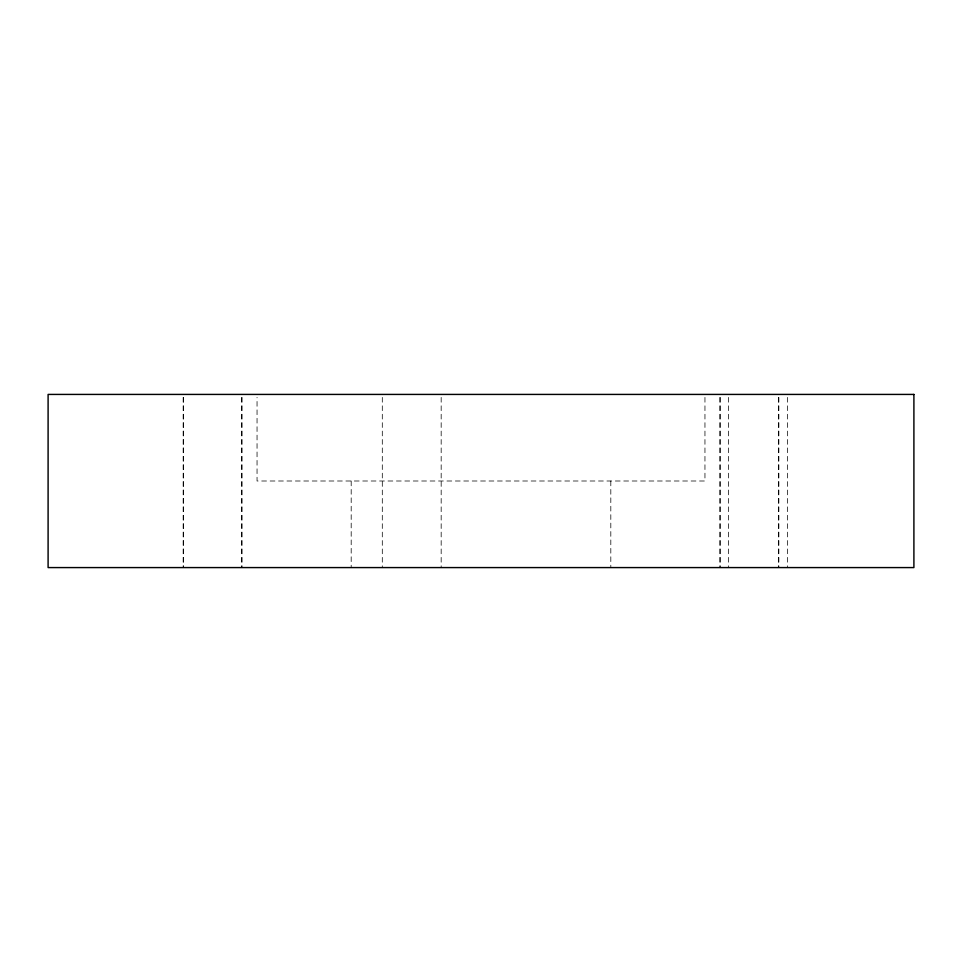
<?xml version="1.0" encoding="UTF-8"?>
<svg xmlns="http://www.w3.org/2000/svg" width="962" height="962" viewBox="0 0 962 962"><rect width="100%" height="100%" fill="white"/><g stroke="black" fill="none" stroke-linecap="round" stroke-linejoin="round"><path stroke-width="0.72" stroke-dasharray="4.81 3.61" d="M787.493 397.402L787.493 567.58M778.835 397.402L778.835 567.58M778.667 397.402L778.667 567.58M728.619 397.402L728.619 567.58M720.129 397.402L720.129 567.58M719.961 397.402L719.961 567.58M704.954 397.402L704.954 481L257.046 481L257.046 397.402M610.81 481L610.81 567.58M441.173 397.402L441.173 567.58M382.299 397.402L382.299 567.58M351.19 481L351.19 567.58M242.039 397.402L242.039 567.58M241.69 397.402L241.69 567.58M183.514 397.402L183.514 567.58M183.165 397.402L183.165 567.58"/><path stroke-width="1.44" d="M913.9 394.42L48.1 394.42L48.1 567.58L913.9 567.58L913.9 394.42"/></g></svg>
